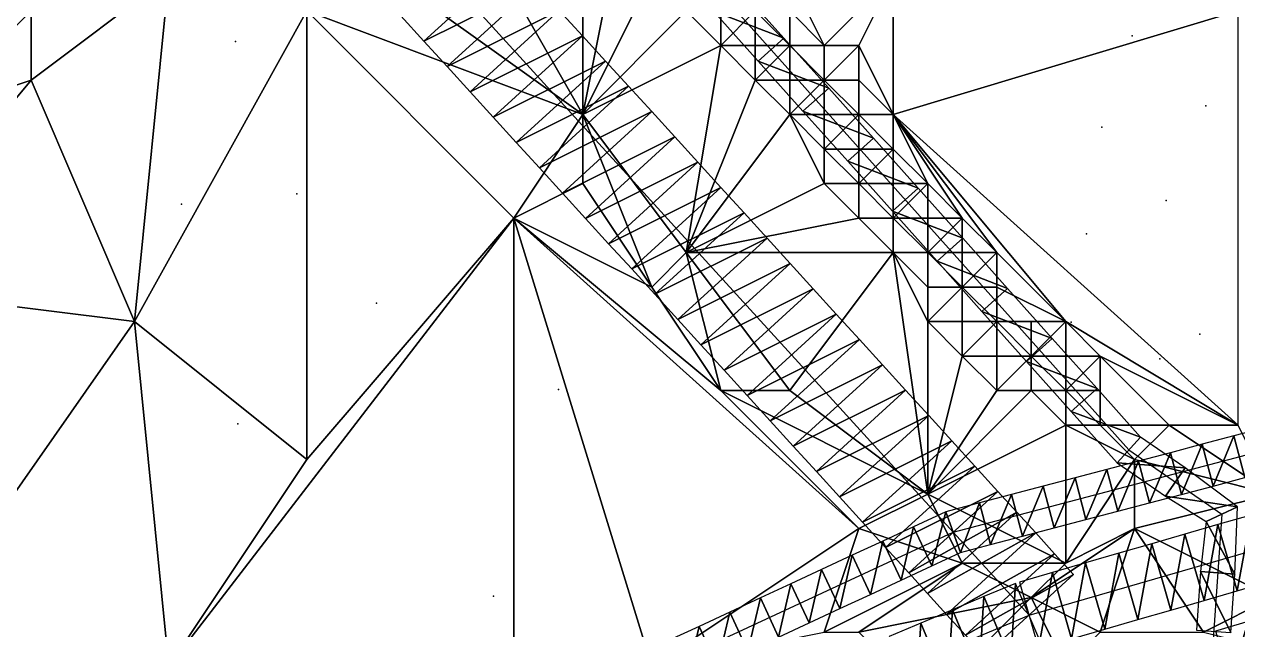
# Model space of a CAD drawing. Header units: metres. Extents: x -1103 to 901, y -902 to 905.
# Drawn here: x -256.4 to -186, y 130.1 to 165.2 of the extents above; entities that cross this region are included whole.
import ezdxf

# ---------------------------------------------------------------- set-up
doc = ezdxf.new("R2010")
doc.units = ezdxf.units.M
for name, color, linetype in [('OSM_PATH_AXES', 30, 'CONTINUOUS'), ('OSM_PATH_SURFACE', 30, 'CONTINUOUS'), ('OSM_ROAD_AXES', 2, 'CONTINUOUS'), ('OSM_ROAD_SURFACE', 9, 'CONTINUOUS'), ('OSM_TERRAIN', 3, 'CONTINUOUS'), ('OSM_TREES', 3, 'CONTINUOUS'), ('OSM_WATER_SURFACE', 5, 'CONTINUOUS'), ('OSM_WATERWAYS', 5, 'CONTINUOUS')]:
    doc.layers.add(name, color=color, linetype=linetype)

msp = doc.modelspace()

# ---------------------------------------------------------------- linework, layer by layer
at = {"layer": 'OSM_PATH_AXES'}
msp.add_polyline3d([(-364.453, 59.153, 16.179), (-341.804, 70.058, 13.161), (-295.102, 90.683, 15.142), (-263.51, 105.447, 16.234), (-230.957, 122.599, 15.848), (-202.516, 135.793, 14.359), (-165.64, 145.503, 14.643), (-151.049, 149.34, 14.507), (-121.105, 157.215, 17.198), (-120.32, 157.425, 17.314), (-92.741, 166.36, 19.621), (-57.524, 175.683, 15.839), (-38.357, 180.704, 12.909), (-12.038, 188.18, 11.367), (16.216, 197.834, 13.39), (43.983, 204.945, 16.196), (54.55, 206.195, 16.411), (69.683, 208.506, 16.69), (127.826, 210.906, 16.029), (196.458, 197.69, 10.186)], dxfattribs=at)
at = {"layer": 'OSM_PATH_SURFACE'}
for points in [[(-185.604, 138.954, 13.44), (-184.396, 141.857, 13.827), (-186.24, 141.371, 13.684)], [(-189.291, 137.983, 13.448), (-188.084, 140.886, 13.662), (-189.928, 140.4, 13.632)], [(-189.291, 137.983, 13.448), (-187.447, 138.468, 13.43), (-188.084, 140.886, 13.662)], [(-187.447, 138.468, 13.43), (-186.24, 141.371, 13.684), (-188.084, 140.886, 13.662)], [(-187.447, 138.468, 13.43), (-185.604, 138.954, 13.44), (-186.24, 141.371, 13.684)], [(-191.135, 137.497, 13.466), (-189.928, 140.4, 13.632), (-191.771, 139.915, 13.604)], [(-191.135, 137.497, 13.466), (-189.291, 137.983, 13.448), (-189.928, 140.4, 13.632)], [(-194.822, 136.526, 13.854), (-193.615, 139.429, 13.761), (-195.459, 138.944, 13.929)], [(-194.822, 136.526, 13.854), (-192.979, 137.012, 13.618), (-193.615, 139.429, 13.761)], [(-192.979, 137.012, 13.618), (-191.771, 139.915, 13.604), (-193.615, 139.429, 13.761)], [(-192.979, 137.012, 13.618), (-191.135, 137.497, 13.466), (-191.771, 139.915, 13.604)], [(-196.666, 136.041, 14.022), (-195.459, 138.944, 13.929), (-197.303, 138.458, 14.097)], [(-196.666, 136.041, 14.022), (-194.822, 136.526, 13.854), (-195.459, 138.944, 13.929)], [(-200.354, 135.07, 14.264), (-199.146, 137.973, 14.264), (-200.99, 137.487, 14.43)], [(-200.354, 135.07, 14.264), (-198.51, 135.555, 14.188), (-199.146, 137.973, 14.264)], [(-198.51, 135.555, 14.188), (-197.303, 138.458, 14.097), (-199.146, 137.973, 14.264)], [(-198.51, 135.555, 14.188), (-196.666, 136.041, 14.022), (-197.303, 138.458, 14.097)], [(-202.09, 134.618, 14.313), (-200.99, 137.487, 14.43), (-202.941, 136.968, 14.566)], [(-202.09, 134.618, 14.313), (-200.354, 135.07, 14.264), (-200.99, 137.487, 14.43)], [(-203.767, 133.834, 14.332), (-202.941, 136.968, 14.566), (-204.819, 136.102, 14.517)], [(-203.767, 133.834, 14.332), (-202.09, 134.618, 14.313), (-202.941, 136.968, 14.566)], [(-205.545, 133.01, 14.404), (-204.819, 136.102, 14.517), (-206.597, 135.278, 14.475)], [(-205.545, 133.01, 14.404), (-203.767, 133.834, 14.332), (-204.819, 136.102, 14.517)], [(-207.322, 132.185, 14.476), (-206.597, 135.278, 14.475), (-208.374, 134.453, 14.547)], [(-207.322, 132.185, 14.476), (-205.545, 133.01, 14.404), (-206.597, 135.278, 14.475)], [(-209.1, 131.361, 14.547), (-208.374, 134.453, 14.547), (-210.152, 133.629, 14.664)], [(-209.1, 131.361, 14.547), (-207.322, 132.185, 14.476), (-208.374, 134.453, 14.547)], [(-210.878, 130.536, 14.654), (-210.152, 133.629, 14.664), (-211.93, 132.804, 14.785)], [(-210.878, 130.536, 14.654), (-209.1, 131.361, 14.547), (-210.152, 133.629, 14.664)], [(-212.655, 129.711, 14.776), (-211.93, 132.804, 14.785), (-213.707, 131.979, 14.907)], [(-212.655, 129.711, 14.776), (-210.878, 130.536, 14.654), (-211.93, 132.804, 14.785)], [(-214.433, 128.887, 14.9), (-213.707, 131.979, 14.907), (-215.485, 131.155, 15.033)], [(-214.433, 128.887, 14.9), (-212.655, 129.711, 14.776), (-213.707, 131.979, 14.907)], [(-216.21, 128.062, 15.025), (-215.485, 131.155, 15.033), (-217.262, 130.33, 15.166)], [(-216.21, 128.062, 15.025), (-214.433, 128.887, 14.9), (-215.485, 131.155, 15.033)], [(-217.988, 127.238, 15.01), (-217.262, 130.33, 15.166), (-219.04, 129.506, 15.299)], [(-217.988, 127.238, 15.01), (-216.21, 128.062, 15.025), (-217.262, 130.33, 15.166)]]:
    msp.add_3dface(points, dxfattribs=at)
at = {"layer": 'OSM_ROAD_AXES'}
for points in [[(-336.002, 282.169, 13.166), (-244.012, 181.29, 16.961), (-202.516, 135.793, 14.359), (-198.127, 130.982, 13.763)], [(-198.127, 130.982, 13.763), (-148.242, 145.403, 14.161), (-119.491, 153.72, 16.472), (-96.964, 160.234, 18.352), (-36.953, 175.738, 12.061), (3.04, 187.306, 11.626), (41.905, 197.182, 16.052), (54.318, 199.482, 16.67), (70.899, 200.632, 16.818), (88.165, 201.517, 16.692), (108.791, 201.771, 16.13), (128.423, 202.49, 15.851), (142.682, 201.727, 15.306), (159.981, 200.687, 13.912), (196.204, 192.824, 9.832), (234.715, 183.623, 11.492), (340.831, 155.71, 17.129)], [(-402.908, 37.223, 20.81), (-384.471, 44.655, 19.757), (-234.815, 115.566, 15.266), (-198.127, 130.982, 13.763)]]:
    msp.add_polyline3d(points, dxfattribs=at)
at = {"layer": 'OSM_ROAD_SURFACE'}
for points in [[(-234.55, 165.722, 17.771), (-233.212, 164.255, 17.803), (-228.04, 168.972, 17.648)], [(-233.212, 164.255, 17.803), (-226.701, 167.504, 17.627), (-228.04, 168.972, 17.648)], [(-233.212, 164.255, 17.803), (-231.873, 162.787, 17.818), (-226.701, 167.504, 17.627)], [(-231.873, 162.787, 17.818), (-225.363, 166.037, 17.607), (-226.701, 167.504, 17.627)], [(-231.873, 162.787, 17.818), (-230.535, 161.319, 17.75), (-225.363, 166.037, 17.607)], [(-230.535, 161.319, 17.75), (-224.024, 164.569, 17.586), (-225.363, 166.037, 17.607)], [(-230.535, 161.319, 17.75), (-229.196, 159.852, 17.682), (-224.024, 164.569, 17.586)], [(-229.196, 159.852, 17.682), (-222.686, 163.101, 17.518), (-224.024, 164.569, 17.586)], [(-229.196, 159.852, 17.682), (-227.858, 158.384, 17.614), (-222.686, 163.101, 17.518)], [(-227.858, 158.384, 17.614), (-221.347, 161.634, 17.375), (-222.686, 163.101, 17.518)], [(-227.858, 158.384, 17.614), (-226.519, 156.916, 17.546), (-221.347, 161.634, 17.375)], [(-226.519, 156.916, 17.546), (-220.008, 160.166, 17.176), (-221.347, 161.634, 17.375)], [(-226.519, 156.916, 17.546), (-225.18, 155.449, 17.372), (-220.008, 160.166, 17.176)], [(-225.18, 155.449, 17.372), (-218.67, 158.698, 16.977), (-220.008, 160.166, 17.176)], [(-225.18, 155.449, 17.372), (-223.842, 153.981, 17.101), (-218.67, 158.698, 16.977)], [(-223.842, 153.981, 17.101), (-217.331, 157.231, 16.779), (-218.67, 158.698, 16.977)], [(-223.842, 153.981, 17.101), (-222.503, 152.514, 16.828), (-217.331, 157.231, 16.779)], [(-222.503, 152.514, 16.828), (-215.993, 155.763, 16.482), (-217.331, 157.231, 16.779)], [(-222.503, 152.514, 16.828), (-221.165, 151.046, 16.555), (-215.993, 155.763, 16.482)], [(-221.165, 151.046, 16.555), (-214.654, 154.295, 16.309), (-215.993, 155.763, 16.482)], [(-221.165, 151.046, 16.555), (-219.826, 149.578, 16.306), (-214.654, 154.295, 16.309)], [(-219.826, 149.578, 16.306), (-213.316, 152.828, 16.171), (-214.654, 154.295, 16.309)], [(-219.826, 149.578, 16.306), (-218.487, 148.111, 16.129), (-213.316, 152.828, 16.171)], [(-218.487, 148.111, 16.129), (-211.977, 151.36, 15.963), (-213.316, 152.828, 16.171)], [(-218.487, 148.111, 16.129), (-217.149, 146.643, 15.969), (-211.977, 151.36, 15.963)], [(-217.149, 146.643, 15.969), (-210.638, 149.893, 15.697), (-211.977, 151.36, 15.963)], [(-217.149, 146.643, 15.969), (-215.81, 145.175, 15.765), (-210.638, 149.893, 15.697)], [(-215.81, 145.175, 15.765), (-209.3, 148.425, 15.431), (-210.638, 149.893, 15.697)], [(-215.81, 145.175, 15.765), (-214.472, 143.708, 15.535), (-209.3, 148.425, 15.431)], [(-214.472, 143.708, 15.535), (-207.961, 146.957, 15.257), (-209.3, 148.425, 15.431)], [(-214.472, 143.708, 15.535), (-213.133, 142.24, 15.36), (-207.961, 146.957, 15.257)], [(-213.133, 142.24, 15.36), (-206.623, 145.49, 15.115), (-207.961, 146.957, 15.257)], [(-213.133, 142.24, 15.36), (-211.795, 140.773, 15.159), (-206.623, 145.49, 15.115)], [(-211.795, 140.773, 15.159), (-205.284, 144.022, 14.972), (-206.623, 145.49, 15.115)], [(-211.795, 140.773, 15.159), (-210.456, 139.305, 14.958), (-205.284, 144.022, 14.972)], [(-210.456, 139.305, 14.958), (-203.945, 142.554, 14.796), (-205.284, 144.022, 14.972)], [(-210.456, 139.305, 14.958), (-209.117, 137.837, 14.757), (-203.945, 142.554, 14.796)], [(-209.117, 137.837, 14.757), (-202.607, 141.087, 14.647), (-203.945, 142.554, 14.796)], [(-209.117, 137.837, 14.757), (-207.779, 136.37, 14.556), (-202.607, 141.087, 14.647)], [(-207.779, 136.37, 14.556), (-201.268, 139.619, 14.455), (-202.607, 141.087, 14.647)], [(-207.779, 136.37, 14.556), (-206.44, 134.902, 14.434), (-201.268, 139.619, 14.455)], [(-206.44, 134.902, 14.434), (-199.93, 138.152, 14.307), (-201.268, 139.619, 14.455)], [(-206.44, 134.902, 14.434), (-205.102, 133.434, 14.358), (-199.93, 138.152, 14.307)], [(-205.102, 133.434, 14.358), (-198.833, 136.949, 14.198), (-199.93, 138.152, 14.307)], [(-205.102, 133.434, 14.358), (-204.004, 132.232, 14.132), (-198.833, 136.949, 14.198)], [(-204.004, 132.232, 14.132), (-197.736, 135.746, 14.088), (-198.833, 136.949, 14.198)], [(-186.06, 132.389, 12.932), (-185.252, 136.786, 13.243), (-187.171, 136.232, 13.258)], [(-186.06, 132.389, 12.932), (-184.141, 132.944, 12.929), (-185.252, 136.786, 13.243)], [(-187.979, 131.834, 12.919), (-187.171, 136.232, 13.258), (-189.089, 135.677, 13.272)], [(-187.979, 131.834, 12.919), (-186.06, 132.389, 12.932), (-187.171, 136.232, 13.258)], [(-204.004, 132.232, 14.132), (-202.907, 131.029, 13.941), (-197.736, 135.746, 14.088)], [(-202.907, 131.029, 13.941), (-196.639, 134.544, 13.979), (-197.736, 135.746, 14.088)], [(-191.816, 130.725, 13.208), (-191.008, 135.122, 13.28), (-192.927, 134.568, 13.43)], [(-191.816, 130.725, 13.208), (-189.897, 131.28, 13.005), (-191.008, 135.122, 13.28)], [(-189.897, 131.28, 13.005), (-189.089, 135.677, 13.272), (-191.008, 135.122, 13.28)], [(-189.897, 131.28, 13.005), (-187.979, 131.834, 12.919), (-189.089, 135.677, 13.272)], [(-202.907, 131.029, 13.941), (-201.81, 129.826, 13.892), (-196.639, 134.544, 13.979)], [(-201.81, 129.826, 13.892), (-195.542, 133.341, 13.618), (-196.639, 134.544, 13.979)], [(-193.735, 130.17, 13.411), (-192.927, 134.568, 13.43), (-194.845, 134.013, 13.574)], [(-193.735, 130.17, 13.411), (-191.816, 130.725, 13.208), (-192.927, 134.568, 13.43)], [(-195.653, 129.616, 13.686), (-194.845, 134.013, 13.574), (-196.764, 133.458, 13.894)], [(-195.653, 129.616, 13.686), (-193.735, 130.17, 13.411), (-194.845, 134.013, 13.574)], [(-201.81, 129.826, 13.892), (-200.713, 128.624, 13.864), (-195.542, 133.341, 13.618)], [(-197.572, 129.061, 13.849), (-196.764, 133.458, 13.894), (-198.683, 132.904, 13.93)], [(-197.572, 129.061, 13.849), (-195.653, 129.616, 13.686), (-196.764, 133.458, 13.894)], [(-199.187, 128.368, 13.866), (-198.902, 132.826, 13.932), (-200.737, 132.055, 13.942)], [(-199.187, 128.368, 13.866), (-197.353, 129.139, 13.847), (-198.902, 132.826, 13.932)], [(-201.021, 127.597, 13.884), (-200.737, 132.055, 13.942), (-202.571, 131.285, 13.952)], [(-201.021, 127.597, 13.884), (-199.187, 128.368, 13.866), (-200.737, 132.055, 13.942)], [(-202.856, 126.826, 13.903), (-202.571, 131.285, 13.952), (-204.405, 130.514, 13.983)], [(-202.856, 126.826, 13.903), (-201.021, 127.597, 13.884), (-202.571, 131.285, 13.952)], [(-204.69, 126.055, 13.957), (-204.405, 130.514, 13.983), (-206.24, 129.743, 14.034)], [(-204.69, 126.055, 13.957), (-202.856, 126.826, 13.903), (-204.405, 130.514, 13.983)], [(-186.451, 127.169, 12.674), (-185.409, 130.608, 12.796), (-187.304, 130.045, 12.76)], [(-186.451, 127.169, 12.674), (-184.555, 127.732, 12.732), (-185.409, 130.608, 12.796)]]:
    msp.add_3dface(points, dxfattribs=at)
at = {"layer": 'OSM_TERRAIN'}
for points in [[(-238, 170, 17.609), (-224, 160, 17.609), (-232, 174, 17.648)], [(-224, 160, 17.609), (-224, 172, 17.415), (-232, 174, 17.648)], [(-224, 160, 17.609), (-222, 170, 17.328), (-224, 172, 17.415)], [(-262, 160, 16.501), (-256, 166, 16.563), (-262, 170, 16.5)], [(-240, 166, 17.945), (-224, 160, 17.609), (-238, 170, 17.609)], [(-224, 160, 17.609), (-220, 168, 17.198), (-222, 170, 17.328)], [(-256, 162, 17.087), (-248, 168, 17.66), (-256, 166, 16.563)], [(-256, 162, 17.087), (-250, 148, 17.963), (-248, 168, 17.66)], [(-250, 148, 17.963), (-240, 166, 17.945), (-248, 168, 17.66)], [(-224, 160, 17.609), (-218, 166, 17.016), (-220, 168, 17.198)], [(-212, 166, 16.42), (-210, 164, 16.13), (-212, 168, 16.486)], [(-212, 168, 16.486), (-210, 164, 16.13), (-206, 168, 16.153)], [(-208, 164, 16.04), (-206, 168, 16.153), (-210, 164, 16.13)], [(-208, 164, 16.04), (-206, 160, 15.72), (-206, 168, 16.153)], [(-206, 160, 15.72), (-186, 166, 16.025), (-206, 168, 16.153)], [(-262, 160, 16.501), (-256, 162, 17.087), (-256, 166, 16.563)], [(-240, 140, 17.559), (-240, 166, 17.945), (-250, 148, 17.963)], [(-240, 140, 17.559), (-228, 154, 17.383), (-240, 166, 17.945)], [(-228, 154, 17.383), (-224, 160, 17.609), (-240, 166, 17.945)], [(-224, 160, 17.609), (-216, 164, 16.73), (-218, 166, 17.016)], [(-216, 164, 16.73), (-216, 166, 15.634), (-218, 166, 17.016)], [(-216, 164, 16.73), (-214, 164, 15.421), (-214, 166, 15.524)], [(-216, 164, 16.73), (-214, 166, 15.524), (-216, 166, 15.634)], [(-214, 164, 15.421), (-212, 164, 15.325), (-214, 166, 15.524)], [(-212, 164, 15.325), (-212, 166, 16.42), (-214, 166, 15.524)], [(-212, 164, 15.325), (-210, 164, 16.13), (-212, 166, 16.42)], [(-186, 142, 13.662), (-186, 166, 16.025), (-206, 160, 15.72)], [(-218, 152, 16.684), (-216, 164, 16.73), (-224, 160, 17.609)], [(-218, 152, 16.684), (-214, 162, 16.273), (-216, 164, 16.73)], [(-214, 162, 16.273), (-214, 164, 15.421), (-216, 164, 16.73)], [(-214, 162, 16.273), (-212, 162, 15.211), (-212, 164, 15.325)], [(-214, 162, 16.273), (-212, 164, 15.325), (-214, 164, 15.421)], [(-212, 162, 15.211), (-210, 162, 15.225), (-212, 164, 15.325)], [(-210, 162, 15.225), (-210, 164, 16.13), (-212, 164, 15.325)], [(-210, 162, 15.225), (-208, 162, 15.933), (-208, 164, 16.04)], [(-210, 162, 15.225), (-208, 164, 16.04), (-210, 164, 16.13)], [(-208, 162, 15.933), (-206, 160, 15.72), (-208, 164, 16.04)], [(-266, 150, 17.613), (-250, 148, 17.963), (-256, 162, 17.087)], [(-266, 150, 17.613), (-256, 162, 17.087), (-262, 160, 16.501)], [(-218, 152, 16.684), (-212, 160, 15.814), (-214, 162, 16.273)], [(-212, 160, 15.814), (-212, 162, 15.211), (-214, 162, 16.273)], [(-212, 160, 15.814), (-210, 160, 15.069), (-210, 162, 15.225)], [(-212, 160, 15.814), (-210, 162, 15.225), (-212, 162, 15.211)], [(-210, 160, 15.069), (-208, 160, 15.147), (-210, 162, 15.225)], [(-208, 160, 15.147), (-208, 162, 15.933), (-210, 162, 15.225)], [(-208, 160, 15.147), (-206, 160, 15.72), (-208, 162, 15.933)], [(-224, 160, 17.609), (-228, 154, 17.383), (-224, 156, 17.292)], [(-220, 150, 16.294), (-224, 160, 17.609), (-224, 156, 17.292)], [(-220, 150, 16.294), (-218, 152, 16.684), (-224, 160, 17.609)], [(-210, 156, 15.71), (-212, 160, 15.814), (-218, 152, 16.684)], [(-210, 156, 15.71), (-210, 158, 15.381), (-212, 160, 15.814)], [(-210, 158, 15.381), (-210, 160, 15.069), (-212, 160, 15.814)], [(-210, 158, 15.381), (-208, 158, 14.758), (-208, 160, 15.147)], [(-210, 158, 15.381), (-208, 160, 15.147), (-210, 160, 15.069)], [(-208, 158, 14.758), (-206, 158, 15.066), (-208, 160, 15.147)], [(-206, 158, 15.066), (-206, 160, 15.72), (-208, 160, 15.147)], [(-196, 148, 14.51), (-206, 160, 15.72), (-200, 152, 14.914)], [(-196, 148, 14.51), (-186, 142, 13.662), (-206, 160, 15.72)], [(-202, 154, 14.963), (-206, 160, 15.72), (-204, 156, 15.007)], [(-202, 154, 14.963), (-200, 152, 14.914), (-206, 160, 15.72)], [(-204, 156, 15.007), (-206, 160, 15.72), (-206, 158, 15.066)], [(-210, 156, 15.71), (-208, 156, 15.001), (-210, 158, 15.381)], [(-208, 156, 15.001), (-208, 158, 14.758), (-210, 158, 15.381)], [(-208, 156, 15.001), (-206, 156, 14.518), (-206, 158, 15.066)], [(-208, 156, 15.001), (-206, 158, 15.066), (-208, 158, 14.758)], [(-206, 156, 14.518), (-204, 156, 15.007), (-206, 158, 15.066)], [(-228, 154, 17.383), (-220, 150, 16.294), (-224, 156, 17.292)], [(-218, 152, 16.684), (-208, 154, 15.482), (-210, 156, 15.71)], [(-208, 154, 15.482), (-208, 156, 15.001), (-210, 156, 15.71)], [(-208, 154, 15.482), (-206, 154, 14.61), (-208, 156, 15.001)], [(-206, 154, 14.61), (-206, 156, 14.518), (-208, 156, 15.001)], [(-206, 154, 14.61), (-204, 154, 14.281), (-204, 156, 15.007)], [(-206, 154, 14.61), (-204, 156, 15.007), (-206, 156, 14.518)], [(-204, 154, 14.281), (-202, 154, 14.963), (-204, 156, 15.007)], [(-228, 124, 15.683), (-228, 154, 17.383), (-248, 128, 18.028)], [(-248, 128, 18.028), (-228, 154, 17.383), (-240, 140, 17.559)], [(-228, 124, 15.683), (-220, 128, 15.235), (-228, 154, 17.383)], [(-220, 128, 15.235), (-208, 136, 14.466), (-228, 154, 17.383)], [(-208, 136, 14.466), (-216, 144, 15.574), (-228, 154, 17.383)], [(-228, 154, 17.383), (-216, 144, 15.574), (-220, 150, 16.294)], [(-218, 152, 16.684), (-206, 152, 15.239), (-208, 154, 15.482)], [(-206, 152, 15.239), (-206, 154, 14.61), (-208, 154, 15.482)], [(-206, 152, 15.239), (-204, 152, 14.225), (-206, 154, 14.61)], [(-204, 152, 14.225), (-204, 154, 14.281), (-206, 154, 14.61)], [(-204, 152, 14.225), (-202, 152, 14.095), (-202, 154, 14.963)], [(-204, 152, 14.225), (-202, 154, 14.963), (-204, 154, 14.281)], [(-202, 152, 14.095), (-200, 152, 14.914), (-202, 154, 14.963)], [(-216, 144, 15.574), (-218, 152, 16.684), (-220, 150, 16.294)], [(-216, 144, 15.574), (-212, 144, 15.389), (-218, 152, 16.684)], [(-212, 144, 15.389), (-206, 152, 15.239), (-218, 152, 16.684)], [(-212, 144, 15.389), (-204, 138, 14.632), (-206, 152, 15.239)], [(-204, 138, 14.632), (-204, 148, 14.893), (-206, 152, 15.239)], [(-204, 148, 14.893), (-204, 150, 15.022), (-206, 152, 15.239)], [(-206, 152, 15.239), (-204, 150, 15.022), (-204, 152, 14.225)], [(-204, 150, 15.022), (-202, 150, 13.931), (-204, 152, 14.225)], [(-202, 150, 13.931), (-202, 152, 14.095), (-204, 152, 14.225)], [(-202, 150, 13.931), (-200, 150, 13.825), (-200, 152, 14.914)], [(-202, 150, 13.931), (-200, 152, 14.914), (-202, 152, 14.095)], [(-200, 150, 13.825), (-196, 148, 14.51), (-200, 152, 14.914)], [(-266, 150, 17.613), (-264, 128, 18.812), (-250, 148, 17.963)], [(-204, 148, 14.893), (-202, 148, 14.798), (-202, 150, 13.931)], [(-204, 148, 14.893), (-202, 150, 13.931), (-204, 150, 15.022)], [(-202, 148, 14.798), (-200, 148, 13.712), (-202, 150, 13.931)], [(-200, 148, 13.712), (-200, 150, 13.825), (-202, 150, 13.931)], [(-200, 148, 13.712), (-196, 148, 14.51), (-200, 150, 13.825)], [(-264, 128, 18.812), (-248, 128, 18.028), (-250, 148, 17.963)], [(-248, 128, 18.028), (-240, 140, 17.559), (-250, 148, 17.963)], [(-204, 138, 14.632), (-202, 146, 14.675), (-204, 148, 14.893)], [(-202, 146, 14.675), (-202, 148, 14.798), (-204, 148, 14.893)], [(-202, 146, 14.675), (-200, 146, 14.574), (-200, 148, 13.712)], [(-202, 146, 14.675), (-200, 148, 13.712), (-202, 148, 14.798)], [(-200, 146, 14.574), (-198, 146, 13.503), (-200, 148, 13.712)], [(-198, 146, 13.503), (-198, 148, 13.613), (-200, 148, 13.712)], [(-200, 148, 13.712), (-198, 148, 13.613), (-196, 148, 14.51)], [(-198, 146, 13.503), (-196, 146, 13.411), (-196, 148, 14.51)], [(-198, 146, 13.503), (-196, 148, 14.51), (-198, 148, 13.613)], [(-196, 146, 13.411), (-194, 146, 14.269), (-196, 148, 14.51)], [(-194, 146, 14.269), (-186, 142, 13.662), (-196, 148, 14.51)], [(-204, 138, 14.632), (-200, 144, 14.457), (-202, 146, 14.675)], [(-200, 144, 14.457), (-200, 146, 14.574), (-202, 146, 14.675)], [(-200, 144, 14.457), (-198, 144, 14.285), (-198, 146, 13.503)], [(-200, 144, 14.457), (-198, 146, 13.503), (-200, 146, 14.574)], [(-198, 144, 14.285), (-196, 144, 13.308), (-198, 146, 13.503)], [(-196, 144, 13.308), (-196, 146, 13.411), (-198, 146, 13.503)], [(-196, 144, 13.308), (-194, 144, 13.266), (-194, 146, 14.269)], [(-196, 144, 13.308), (-194, 146, 14.269), (-196, 146, 13.411)], [(-194, 142, 13.183), (-194, 146, 14.269), (-194, 144, 13.266)], [(-194, 142, 13.183), (-190, 142, 13.715), (-194, 146, 14.269)], [(-190, 142, 13.715), (-186, 142, 13.662), (-194, 146, 14.269)], [(-208, 136, 14.466), (-204, 138, 14.632), (-216, 144, 15.574)], [(-216, 144, 15.574), (-204, 138, 14.632), (-212, 144, 15.389)], [(-196, 142, 13.921), (-198, 144, 14.285), (-204, 138, 14.632)], [(-204, 138, 14.632), (-198, 144, 14.285), (-200, 144, 14.457)], [(-198, 144, 14.285), (-196, 142, 13.921), (-196, 144, 13.308)], [(-196, 142, 13.921), (-194, 142, 13.183), (-196, 144, 13.308)], [(-194, 142, 13.183), (-194, 144, 13.266), (-196, 144, 13.308)], [(-204, 138, 14.632), (-196, 134, 13.866), (-196, 142, 13.921)], [(-196, 134, 13.866), (-192, 140, 13.534), (-196, 142, 13.921)], [(-196, 142, 13.921), (-192, 140, 13.534), (-194, 142, 13.183)], [(-192, 140, 13.534), (-190, 142, 13.715), (-194, 142, 13.183)], [(-192, 140, 13.534), (-184, 138, 13.247), (-190, 142, 13.715)], [(-184, 138, 13.247), (-186, 142, 13.662), (-190, 142, 13.715)], [(-196, 134, 13.866), (-192, 136, 13.33), (-192, 140, 13.534)], [(-192, 136, 13.33), (-184, 138, 13.247), (-192, 140, 13.534)], [(-202, 134, 14.174), (-204, 138, 14.632), (-208, 136, 14.466)], [(-202, 134, 14.174), (-196, 134, 13.866), (-204, 138, 14.632)], [(-184, 132, 12.805), (-184, 138, 13.247), (-192, 136, 13.33)], [(-210, 130, 14.494), (-208, 136, 14.466), (-220, 128, 15.235)], [(-210, 130, 14.494), (-202, 134, 14.174), (-208, 136, 14.466)], [(-194, 130, 13.387), (-192, 136, 13.33), (-198, 132, 13.742)], [(-198, 132, 13.742), (-192, 136, 13.33), (-196, 134, 13.866)], [(-194, 130, 13.387), (-188, 130, 12.702), (-192, 136, 13.33)], [(-188, 130, 12.702), (-184, 132, 12.805), (-192, 136, 13.33)], [(-208, 130, 14.043), (-202, 134, 14.174), (-210, 130, 14.494)], [(-208, 130, 14.043), (-198, 132, 13.742), (-202, 134, 14.174)], [(-198, 132, 13.742), (-196, 134, 13.866), (-202, 134, 14.174)], [(-204, 126, 13.871), (-198, 132, 13.742), (-208, 130, 14.043)], [(-204, 126, 13.871), (-196, 128, 13.817), (-198, 132, 13.742)], [(-196, 128, 13.817), (-194, 130, 13.387), (-198, 132, 13.742)], [(-188, 130, 12.702), (-180, 128, 12.706), (-184, 132, 12.805)]]:
    msp.add_3dface(points, dxfattribs=at)
at = {"layer": 'OSM_TREES'}
for p in [(-244.144, 164.237, 17.849), (-192.136, 164.557, 15.953), (-187.87, 160.499, 15.51), (-193.905, 159.26, 15.474), (-240.585, 155.4, 17.804), (-190.18, 155.025, 15.004), (-247.272, 154.803, 17.924), (-194.8, 153.078, 14.878), (-235.964, 149.064, 17.565), (-195.685, 147.969, 14.493), (-188.223, 147.261, 14.211), (-190.533, 145.846, 14.114), (-225.408, 144.065, 16.602), (-244, 142.063, 17.73), (-229.177, 132.077, 16.266)]:
    msp.add_point(p, dxfattribs=at)
at = {"layer": 'OSM_WATER_SURFACE'}
for points in [[(-216.42, 165.99, 16.434), (-212.336, 164.423, 16.167), (-214.929, 167.323, 16.434)], [(-216.42, 165.99, 16.434), (-213.826, 163.09, 16.167), (-212.336, 164.423, 16.167)], [(-213.826, 163.09, 16.167), (-209.742, 161.524, 15.869), (-212.336, 164.423, 16.167)], [(-213.826, 163.09, 16.167), (-211.233, 160.19, 15.869), (-209.742, 161.524, 15.869)], [(-211.233, 160.19, 15.869), (-207.149, 158.624, 15.55), (-209.742, 161.524, 15.869)], [(-211.233, 160.19, 15.869), (-208.64, 157.291, 15.55), (-207.149, 158.624, 15.55)], [(-208.64, 157.291, 15.55), (-204.556, 155.724, 15.218), (-207.149, 158.624, 15.55)], [(-208.64, 157.291, 15.55), (-206.047, 154.391, 15.218), (-204.556, 155.724, 15.218)], [(-206.047, 154.391, 15.218), (-201.963, 152.825, 14.895), (-204.556, 155.724, 15.218)], [(-206.047, 154.391, 15.218), (-203.454, 151.491, 14.895), (-201.963, 152.825, 14.895)], [(-203.454, 151.491, 14.895), (-199.369, 149.925, 14.587), (-201.963, 152.825, 14.895)], [(-203.454, 151.491, 14.895), (-200.86, 148.592, 14.587), (-199.369, 149.925, 14.587)], [(-200.86, 148.592, 14.587), (-196.776, 147.025, 14.299), (-199.369, 149.925, 14.587)], [(-200.86, 148.592, 14.587), (-198.267, 145.692, 14.299), (-196.776, 147.025, 14.299)], [(-198.267, 145.692, 14.299), (-194.183, 144.126, 14.031), (-196.776, 147.025, 14.299)], [(-198.267, 145.692, 14.299), (-195.674, 142.792, 14.031), (-194.183, 144.126, 14.031)], [(-195.674, 142.792, 14.031), (-191.666, 141.302, 13.772), (-194.183, 144.126, 14.031)], [(-195.674, 142.792, 14.031), (-193.005, 139.817, 13.772), (-191.666, 141.302, 13.772)], [(-193.005, 139.817, 13.772), (-189.074, 139.518, 13.526), (-191.666, 141.302, 13.772)], [(-193.005, 139.817, 13.772), (-190.213, 137.874, 13.526), (-189.074, 139.518, 13.526)], [(-190.213, 137.874, 13.526), (-186.046, 137.256, 13.301), (-189.074, 139.518, 13.526)], [(-190.213, 137.874, 13.526), (-187.858, 136.409, 13.291), (-186.046, 137.256, 13.301)], [(-187.858, 136.409, 13.291), (-186.188, 133.367, 13.052), (-186.046, 137.256, 13.301)], [(-187.858, 136.409, 13.291), (-188.184, 133.504, 13.076), (-186.188, 133.367, 13.052)], [(-188.184, 133.504, 13.076), (-188.418, 130.107, 12.81), (-186.422, 129.97, 12.81)], [(-188.184, 133.504, 13.076), (-186.422, 129.97, 12.81), (-186.188, 133.367, 13.052)]]:
    msp.add_3dface(points, dxfattribs=at)
at = {"layer": 'OSM_WATERWAYS'}
msp.add_polyline3d([(174.23, 529.858, 14.134), (133.762, 495.487, 12.985), (94.941, 461.226, 7.684), (56.021, 429.852, 8.308), (23.744, 403.587, 11.901), (-12.612, 370.896, 14.729), (-49.842, 336.724, 14.854), (-68.6, 317.835, 13.8), (-75.099, 313.81, 14.092), (-107.244, 287.711, 16.192), (-140.394, 265.593, 18.761), (-158.511, 247.987, 19.854), (-231.234, 184.054, 16.372), (-192.335, 140.559, 13.465), (-186.952, 136.833, 13.246), (-188.356, 116.451, 11.793)], dxfattribs=at)

doc.saveas('drawing.dxf')
